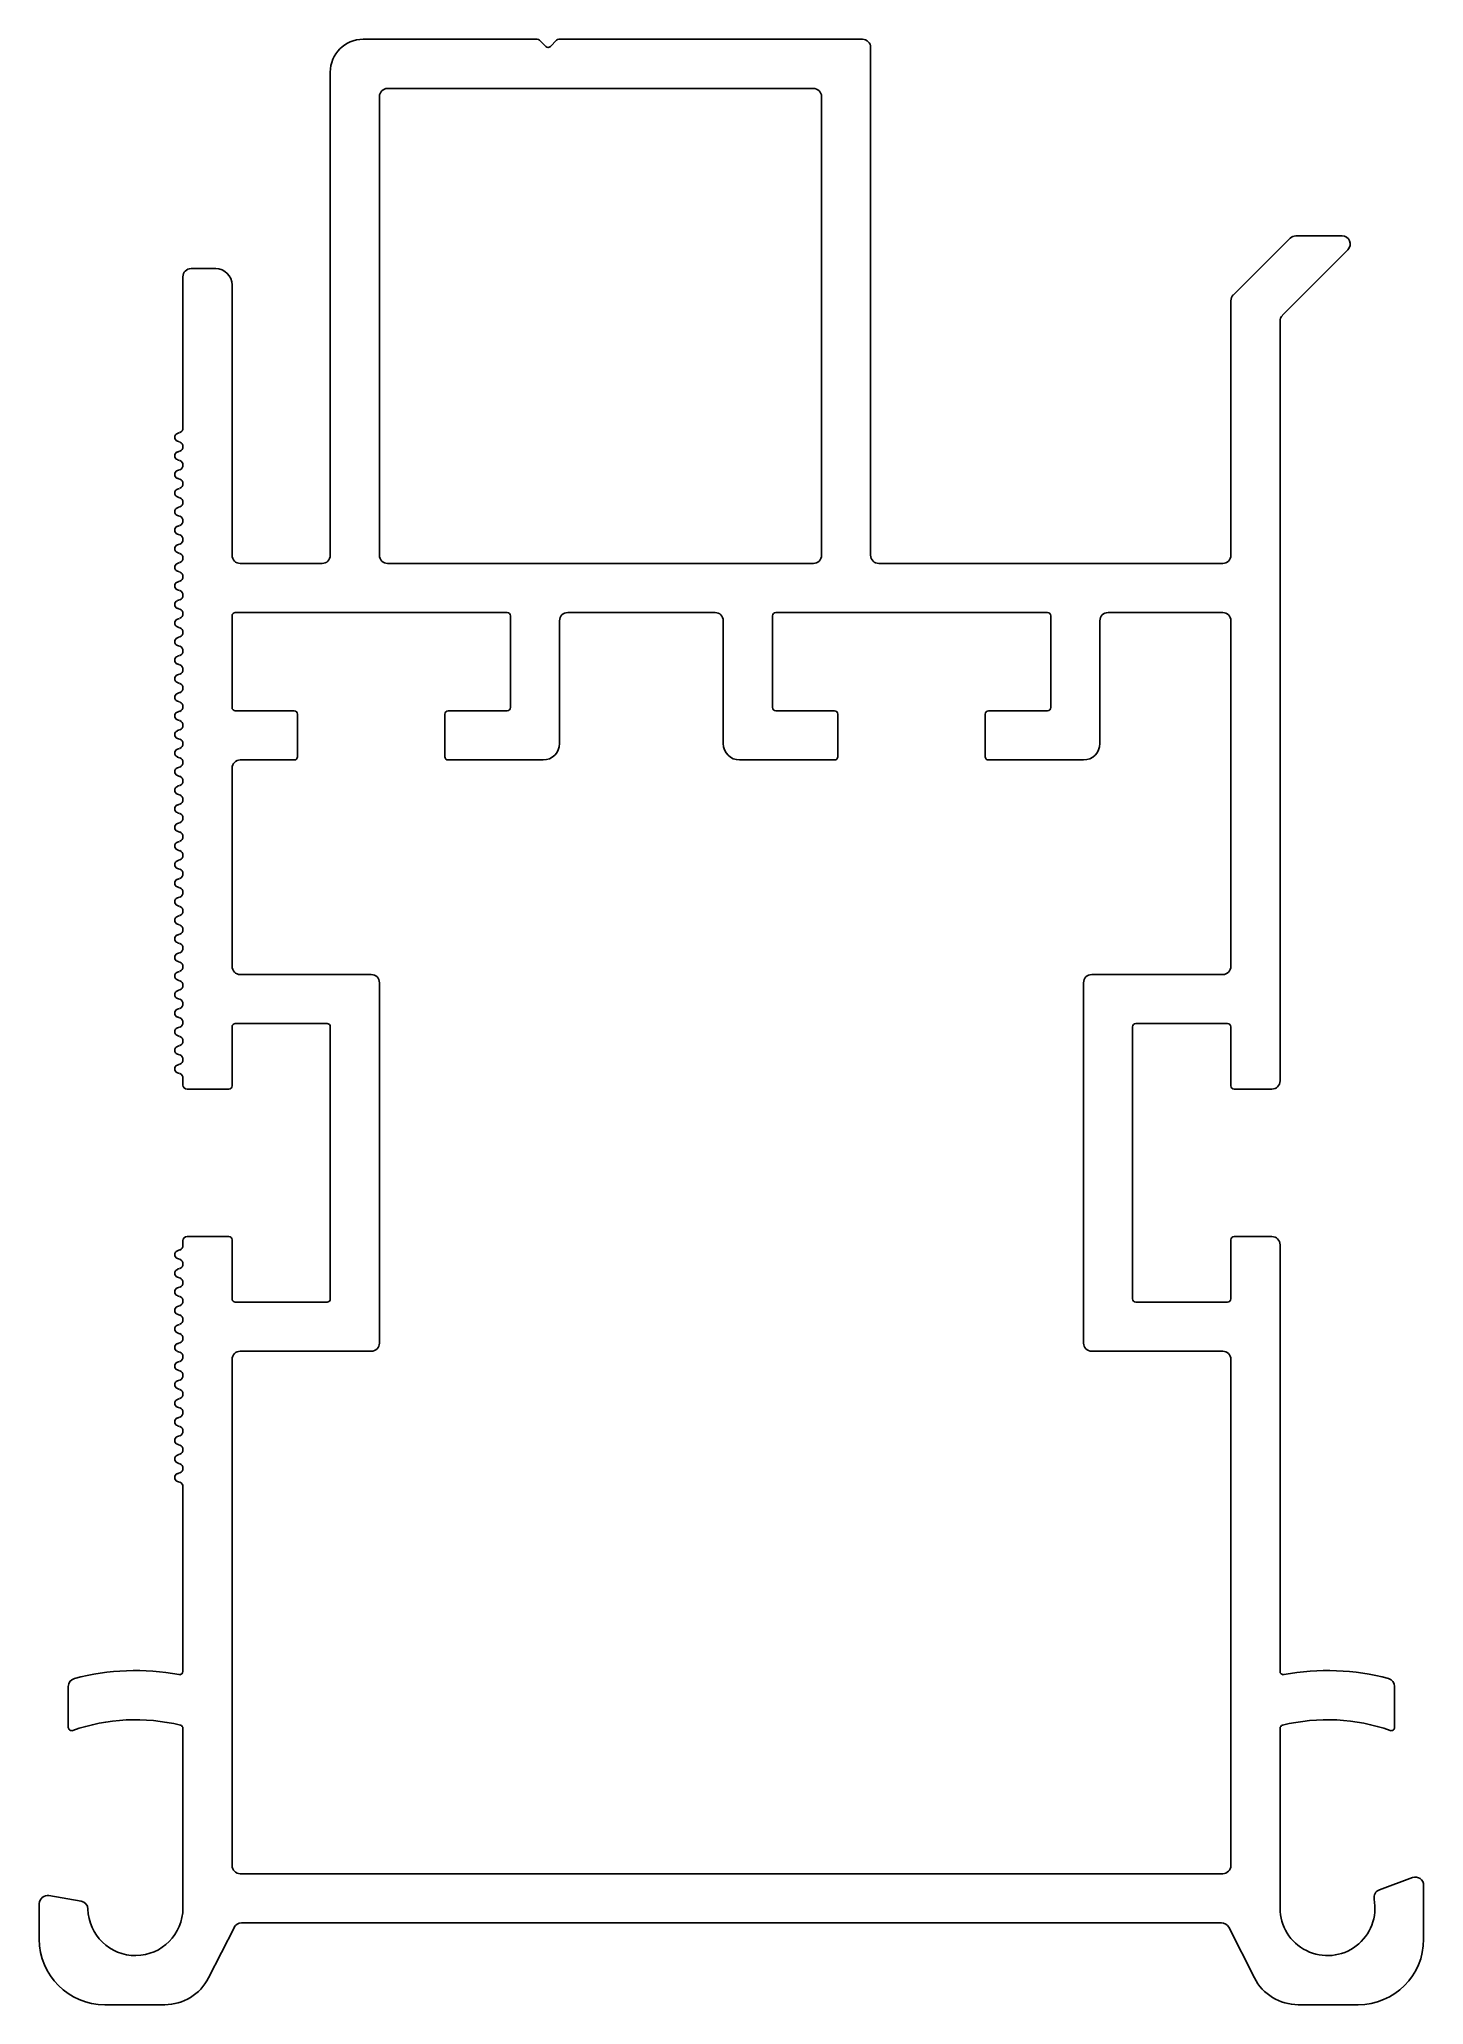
# Model space of a CAD drawing. Extents: x 2854 to 2939, y 1406 to 1526.
import ezdxf

# ---------------------------------------------------------------- set-up
doc = ezdxf.new("R2010")
doc.units = 0
doc.layers.get('0').update_dxf_attribs({"linetype": 'CONTINUOUS'})

msp = doc.modelspace()

# ---------------------------------------------------------------- linework, layer by layer
for p, q in [((2873.89, 1525.9), (2884.53, 1525.9)), ((2884.67, 1525.84), (2885.05, 1525.46)), ((2885.33, 1525.46), (2885.71, 1525.84)), ((2885.85, 1525.9), (2904.39, 1525.9)), ((2904.89, 1525.4), (2904.89, 1494.4)), ((2871.89, 1494.4), (2871.89, 1523.9)), ((2875.39, 1522.9), (2901.39, 1522.9)), ((2874.89, 1494.4), (2874.89, 1522.4)), ((2901.89, 1522.4), (2901.89, 1494.4)), ((2927.04, 1510.29), (2930.5, 1513.75)), ((2930.86, 1513.9), (2933.68, 1513.9)), ((2934.04, 1513.05), (2930.04, 1509.05)), ((2862.89, 1511.4), (2862.89, 1502.17)), ((2863.39, 1511.9), (2864.89, 1511.9)), ((2865.89, 1494.4), (2865.89, 1510.9)), ((2926.89, 1494.4), (2926.89, 1509.94)), ((2929.89, 1508.69), (2929.89, 1462.3)), ((2862.56, 1501.84), (2862.69, 1501.89)), ((2862.56, 1501.37), (2862.69, 1501.32)), ((2862.56, 1500.7), (2862.69, 1500.75)), ((2862.56, 1500.23), (2862.69, 1500.18)), ((2862.56, 1499.57), (2862.69, 1499.62)), ((2862.56, 1499.1), (2862.69, 1499.05)), ((2862.56, 1498.43), (2862.69, 1498.48)), ((2862.56, 1497.96), (2862.69, 1497.91)), ((2862.56, 1497.3), (2862.69, 1497.35)), ((2862.56, 1496.83), (2862.69, 1496.78)), ((2862.56, 1496.16), (2862.69, 1496.21)), ((2862.56, 1495.69), (2862.69, 1495.64)), ((2862.56, 1495.03), (2862.69, 1495.08)), ((2862.56, 1494.56), (2862.69, 1494.51)), ((2862.56, 1493.9), (2862.69, 1493.95)), ((2862.56, 1493.43), (2862.69, 1493.38)), ((2862.56, 1492.76), (2862.69, 1492.81)), ((2866.39, 1493.9), (2871.39, 1493.9)), ((2901.39, 1493.9), (2875.39, 1493.9)), ((2905.39, 1493.9), (2926.39, 1493.9)), ((2862.56, 1492.29), (2862.69, 1492.24)), ((2862.56, 1491.63), (2862.69, 1491.68)), ((2862.56, 1491.16), (2862.69, 1491.11)), ((2862.56, 1490.49), (2862.69, 1490.54)), ((2865.89, 1485.1), (2865.89, 1490.7)), ((2866.09, 1490.9), (2882.69, 1490.9)), ((2882.89, 1490.7), (2882.89, 1485.1)), ((2885.89, 1482.9), (2885.89, 1490.4)), ((2886.39, 1490.9), (2895.39, 1490.9)), ((2895.89, 1490.4), (2895.89, 1482.9)), ((2898.89, 1485.1), (2898.89, 1490.7)), ((2899.09, 1490.9), (2915.69, 1490.9)), ((2915.89, 1490.7), (2915.89, 1485.1)), ((2918.89, 1482.9), (2918.89, 1490.4)), ((2919.39, 1490.9), (2926.39, 1490.9)), ((2926.89, 1490.4), (2926.89, 1469.3)), ((2862.56, 1490.02), (2862.69, 1489.97)), ((2862.56, 1489.36), (2862.69, 1489.41)), ((2862.56, 1488.89), (2862.69, 1488.84)), ((2862.56, 1488.23), (2862.69, 1488.28)), ((2862.56, 1487.76), (2862.69, 1487.71)), ((2862.56, 1487.09), (2862.69, 1487.14)), ((2862.56, 1486.62), (2862.69, 1486.57)), ((2862.56, 1485.96), (2862.69, 1486.01)), ((2862.56, 1485.49), (2862.69, 1485.44)), ((2862.56, 1484.82), (2862.69, 1484.87)), ((2869.69, 1484.9), (2866.09, 1484.9)), ((2869.89, 1482.1), (2869.89, 1484.7)), ((2878.89, 1484.7), (2878.89, 1482.1)), ((2882.69, 1484.9), (2879.09, 1484.9)), ((2902.69, 1484.9), (2899.09, 1484.9)), ((2902.89, 1482.1), (2902.89, 1484.7)), ((2911.89, 1484.7), (2911.89, 1482.1)), ((2915.69, 1484.9), (2912.09, 1484.9)), ((2862.56, 1484.35), (2862.69, 1484.3)), ((2862.56, 1483.69), (2862.69, 1483.74)), ((2862.56, 1483.22), (2862.69, 1483.17)), ((2862.56, 1482.55), (2862.69, 1482.6)), ((2862.56, 1482.08), (2862.69, 1482.03)), ((2862.56, 1481.42), (2862.69, 1481.47)), ((2862.56, 1480.95), (2862.69, 1480.9)), ((2865.89, 1469.3), (2865.89, 1481.4)), ((2866.39, 1481.9), (2869.69, 1481.9)), ((2879.09, 1481.9), (2884.89, 1481.9)), ((2896.89, 1481.9), (2902.69, 1481.9)), ((2912.09, 1481.9), (2917.89, 1481.9)), ((2862.56, 1480.29), (2862.69, 1480.34)), ((2862.56, 1479.82), (2862.69, 1479.77)), ((2862.56, 1479.15), (2862.69, 1479.2)), ((2862.56, 1478.68), (2862.69, 1478.63)), ((2862.56, 1478.02), (2862.69, 1478.07)), ((2862.56, 1477.55), (2862.69, 1477.5)), ((2862.56, 1476.88), (2862.69, 1476.93)), ((2862.56, 1476.41), (2862.69, 1476.36)), ((2862.56, 1475.75), (2862.69, 1475.8)), ((2862.56, 1475.28), (2862.69, 1475.23)), ((2862.56, 1474.61), (2862.69, 1474.67)), ((2862.56, 1474.15), (2862.69, 1474.09)), ((2862.56, 1473.48), (2862.69, 1473.53)), ((2862.56, 1473.01), (2862.69, 1472.96)), ((2862.56, 1472.35), (2862.69, 1472.4)), ((2862.56, 1471.88), (2862.69, 1471.83)), ((2862.56, 1471.21), (2862.69, 1471.26)), ((2862.56, 1470.74), (2862.69, 1470.69)), ((2862.56, 1470.08), (2862.69, 1470.13)), ((2862.56, 1469.61), (2862.69, 1469.56)), ((2862.56, 1468.94), (2862.69, 1468.99)), ((2874.39, 1468.8), (2866.39, 1468.8)), ((2926.39, 1468.8), (2918.39, 1468.8)), ((2862.56, 1468.47), (2862.69, 1468.42)), ((2862.56, 1467.81), (2862.69, 1467.86)), ((2874.89, 1446.3), (2874.89, 1468.3)), ((2917.89, 1468.3), (2917.89, 1446.3)), ((2862.56, 1467.34), (2862.69, 1467.29)), ((2862.56, 1466.68), (2862.69, 1466.73)), ((2862.56, 1466.21), (2862.69, 1466.16)), ((2862.56, 1465.54), (2862.69, 1465.59)), ((2865.89, 1462), (2865.89, 1465.6)), ((2866.09, 1465.8), (2871.69, 1465.8)), ((2871.89, 1465.6), (2871.89, 1449)), ((2920.89, 1465.6), (2920.89, 1449)), ((2926.69, 1465.8), (2921.09, 1465.8)), ((2926.89, 1465.6), (2926.89, 1462)), ((2862.56, 1465.07), (2862.69, 1465.02)), ((2862.56, 1464.41), (2862.69, 1464.46)), ((2862.56, 1463.94), (2862.69, 1463.89)), ((2862.56, 1463.27), (2862.69, 1463.32)), ((2862.56, 1462.8), (2862.69, 1462.75)), ((2862.89, 1462.47), (2862.89, 1462.05)), ((2865.69, 1461.8), (2863.14, 1461.8)), ((2927.09, 1461.8), (2929.39, 1461.8)), ((2862.89, 1452.26), (2862.89, 1452.55)), ((2863.14, 1452.8), (2865.69, 1452.8)), ((2865.89, 1449), (2865.89, 1452.6)), ((2926.89, 1452.6), (2926.89, 1449)), ((2927.09, 1452.8), (2929.39, 1452.8)), ((2929.89, 1452.3), (2929.89, 1426.25)), ((2862.56, 1451.93), (2862.69, 1451.98)), ((2862.56, 1451.46), (2862.69, 1451.41)), ((2862.56, 1450.8), (2862.69, 1450.85)), ((2862.56, 1450.33), (2862.69, 1450.28)), ((2862.56, 1449.66), (2862.69, 1449.71)), ((2862.56, 1449.19), (2862.69, 1449.14)), ((2862.56, 1448.53), (2862.69, 1448.58)), ((2866.09, 1448.8), (2871.69, 1448.8)), ((2921.09, 1448.8), (2926.69, 1448.8)), ((2862.56, 1448.06), (2862.69, 1448.01)), ((2862.56, 1447.39), (2862.69, 1447.44)), ((2862.56, 1446.92), (2862.69, 1446.87)), ((2862.56, 1446.26), (2862.69, 1446.31)), ((2862.56, 1445.79), (2862.69, 1445.74)), ((2862.56, 1445.13), (2862.69, 1445.18)), ((2865.89, 1414.4), (2865.89, 1445.3)), ((2866.39, 1445.8), (2874.39, 1445.8)), ((2918.39, 1445.8), (2926.39, 1445.8)), ((2926.89, 1445.3), (2926.89, 1414.4)), ((2862.56, 1444.66), (2862.69, 1444.61)), ((2862.56, 1443.99), (2862.69, 1444.04)), ((2862.56, 1443.52), (2862.69, 1443.47)), ((2862.56, 1442.86), (2862.69, 1442.91)), ((2862.56, 1442.39), (2862.69, 1442.34)), ((2862.56, 1441.72), (2862.69, 1441.77)), ((2862.56, 1441.25), (2862.69, 1441.2)), ((2862.56, 1440.59), (2862.69, 1440.64)), ((2862.56, 1440.12), (2862.69, 1440.07)), ((2862.56, 1439.45), (2862.69, 1439.51)), ((2862.56, 1438.98), (2862.69, 1438.93)), ((2862.56, 1438.32), (2862.69, 1438.37)), ((2862.56, 1437.85), (2862.69, 1437.8)), ((2862.89, 1426.25), (2862.89, 1437.52)), ((2855.89, 1425.33), (2855.89, 1422.83)), ((2936.89, 1425.33), (2936.89, 1422.83)), ((2862.89, 1422.77), (2862.89, 1411.8)), ((2929.89, 1422.77), (2929.89, 1411.8)), ((2926.39, 1413.9), (2866.39, 1413.9)), ((2935.96, 1412.92), (2937.99, 1413.66)), ((2854.71, 1412.57), (2856.68, 1412.22)), ((2938.66, 1413.19), (2938.66, 1409.9)), ((2854.12, 1412.07), (2854.12, 1409.9)), ((2866.03, 1410.63), (2864.45, 1407.54)), ((2866.47, 1410.9), (2926.31, 1410.9)), ((2926.76, 1410.63), (2928.33, 1407.54)), ((2858.12, 1405.9), (2861.78, 1405.9)), ((2934.66, 1405.9), (2931, 1405.9))]:
    msp.add_line(p, q)
for centre, radius, start, end in [((2873.89, 1523.9), 2, 90, 180), ((2884.53, 1525.7), 0.2, 45, 90), ((2885.19, 1525.6), 0.2, 225, 315), ((2885.85, 1525.7), 0.2, 90, 135), ((2904.39, 1525.4), 0.5, 0, 90), ((2875.39, 1522.4), 0.5, 90, 180), ((2901.39, 1522.4), 0.5, 0, 90), ((2930.86, 1513.4), 0.5, 90, 135), ((2933.68, 1513.4), 0.5, 315, 90), ((2863.39, 1511.4), 0.5, 90, 180), ((2864.89, 1510.9), 1, 0, 90), ((2927.39, 1509.94), 0.5, 135, 180), ((2930.39, 1508.69), 0.5, 135, 180), ((2862.64, 1501.6), 0.25, 110, 250), ((2862.59, 1502.17), 0.3, 290, 0), ((2862.59, 1501.03), 0.3, 290, 70), ((2862.64, 1500.47), 0.25, 110, 250), ((2862.59, 1499.9), 0.3, 290, 70), ((2862.64, 1499.33), 0.25, 110, 250), ((2862.59, 1498.77), 0.3, 290, 70), ((2862.64, 1498.2), 0.25, 110, 250), ((2862.59, 1497.63), 0.3, 290, 70), ((2862.64, 1497.06), 0.25, 110, 250), ((2862.59, 1496.5), 0.3, 290, 70), ((2862.64, 1495.93), 0.25, 110, 250), ((2862.59, 1495.36), 0.3, 290, 70), ((2862.64, 1494.8), 0.25, 110, 250), ((2862.59, 1494.23), 0.3, 290, 70), ((2866.39, 1494.4), 0.5, 180, 270), ((2871.39, 1494.4), 0.5, 270, 0), ((2875.39, 1494.4), 0.5, 180, 270), ((2901.39, 1494.4), 0.5, 270, 0), ((2905.39, 1494.4), 0.5, 180, 270), ((2926.39, 1494.4), 0.5, 270, 0), ((2862.64, 1493.66), 0.25, 110, 250), ((2862.59, 1493.09), 0.3, 290, 70), ((2862.64, 1492.53), 0.25, 110, 250), ((2862.64, 1491.39), 0.25, 110, 250), ((2862.59, 1491.96), 0.3, 290, 70), ((2862.64, 1490.26), 0.25, 110, 250), ((2862.59, 1490.83), 0.3, 290, 70), ((2866.09, 1490.7), 0.2, 90, 180), ((2882.69, 1490.7), 0.2, 0, 90), ((2886.39, 1490.4), 0.5, 90, 180), ((2895.39, 1490.4), 0.5, 0, 90), ((2899.09, 1490.7), 0.2, 90, 180), ((2915.69, 1490.7), 0.2, 0, 90), ((2919.39, 1490.4), 0.5, 90, 180), ((2926.39, 1490.4), 0.5, 0, 90), ((2862.64, 1489.12), 0.25, 110, 250), ((2862.59, 1489.69), 0.3, 290, 70), ((2862.64, 1487.99), 0.25, 110, 250), ((2862.59, 1488.56), 0.3, 290, 70), ((2862.64, 1486.86), 0.25, 110, 250), ((2862.59, 1487.42), 0.3, 290, 70), ((2862.64, 1485.72), 0.25, 110, 250), ((2862.59, 1486.29), 0.3, 290, 70), ((2862.64, 1484.59), 0.25, 110, 250), ((2862.59, 1485.15), 0.3, 290, 70), ((2866.09, 1485.1), 0.2, 180, 270), ((2869.69, 1484.7), 0.2, 0, 90), ((2879.09, 1484.7), 0.2, 90, 180), ((2882.69, 1485.1), 0.2, 270, 0), ((2899.09, 1485.1), 0.2, 180, 270), ((2902.69, 1484.7), 0.2, 0, 90), ((2912.09, 1484.7), 0.2, 90, 180), ((2915.69, 1485.1), 0.2, 270, 0), ((2862.64, 1483.45), 0.25, 110, 250), ((2862.59, 1484.02), 0.3, 290, 70), ((2862.64, 1482.32), 0.25, 110, 250), ((2862.59, 1482.89), 0.3, 290, 70), ((2862.59, 1481.75), 0.3, 290, 70), ((2869.69, 1482.1), 0.2, 270, 0), ((2879.09, 1482.1), 0.2, 180, 270), ((2884.89, 1482.9), 1, 270, 360), ((2896.89, 1482.9), 1, 180, 270), ((2902.69, 1482.1), 0.2, 270, 0), ((2912.09, 1482.1), 0.2, 180, 270), ((2917.89, 1482.9), 1, 270, 0), ((2862.64, 1481.19), 0.25, 110, 250), ((2862.59, 1480.62), 0.3, 290, 70), ((2866.39, 1481.4), 0.5, 90, 180), ((2862.64, 1480.05), 0.25, 110, 250), ((2862.59, 1479.48), 0.3, 290, 70), ((2862.64, 1478.92), 0.25, 110, 250), ((2862.59, 1478.35), 0.3, 290, 70), ((2862.64, 1477.78), 0.25, 110, 250), ((2862.59, 1477.22), 0.3, 290, 70), ((2862.64, 1476.65), 0.25, 110, 250), ((2862.59, 1476.08), 0.3, 290, 70), ((2862.64, 1475.51), 0.25, 110, 250), ((2862.59, 1474.95), 0.3, 290, 70), ((2862.64, 1474.38), 0.25, 110, 250), ((2862.59, 1473.81), 0.3, 290, 70), ((2862.64, 1473.25), 0.25, 110, 250), ((2862.59, 1472.68), 0.3, 290, 70), ((2862.64, 1472.11), 0.25, 110, 250), ((2862.64, 1470.98), 0.25, 110, 250), ((2862.59, 1471.54), 0.3, 290, 70), ((2862.64, 1469.84), 0.25, 110, 250), ((2862.59, 1470.41), 0.3, 290, 70), ((2862.64, 1468.71), 0.25, 110, 250), ((2862.59, 1469.28), 0.3, 290, 70), ((2866.39, 1469.3), 0.5, 180, 270), ((2874.39, 1468.3), 0.5, 0, 90), ((2918.39, 1468.3), 0.5, 90, 180), ((2926.39, 1469.3), 0.5, 270, 0), ((2862.64, 1467.57), 0.25, 110, 250), ((2862.59, 1468.14), 0.3, 290, 70), ((2862.64, 1466.44), 0.25, 110, 250), ((2862.59, 1467.01), 0.3, 290, 70), ((2862.64, 1465.31), 0.25, 110, 250), ((2862.59, 1465.87), 0.3, 290, 70), ((2866.09, 1465.6), 0.2, 90, 180), ((2871.69, 1465.6), 0.2, 0, 90), ((2921.09, 1465.6), 0.2, 90, 180), ((2926.69, 1465.6), 0.2, 0, 90), ((2862.64, 1464.17), 0.25, 110, 250), ((2862.59, 1464.74), 0.3, 290, 70), ((2862.64, 1463.04), 0.25, 110, 250), ((2862.59, 1463.61), 0.3, 290, 70), ((2862.59, 1462.47), 0.3, 0, 70), ((2863.14, 1462.05), 0.25, 180, 270), ((2865.69, 1462), 0.2, 270, 360), ((2927.09, 1462), 0.2, 180, 270), ((2929.39, 1462.3), 0.5, 270, 0), ((2862.59, 1452.26), 0.3, 290, 0), ((2863.14, 1452.55), 0.25, 90, 180), ((2865.69, 1452.6), 0.2, 0, 90), ((2927.09, 1452.6), 0.2, 90, 180), ((2929.39, 1452.3), 0.5, 0, 90), ((2862.64, 1451.7), 0.25, 110, 250), ((2862.59, 1451.13), 0.3, 290, 70), ((2862.64, 1450.56), 0.25, 110, 250), ((2862.64, 1449.43), 0.25, 110, 250), ((2862.59, 1449.99), 0.3, 290, 70), ((2862.64, 1448.29), 0.25, 110, 250), ((2862.59, 1448.86), 0.3, 290, 70), ((2866.09, 1449), 0.2, 180, 270), ((2871.69, 1449), 0.2, 270, 0), ((2921.09, 1449), 0.2, 180, 270), ((2926.69, 1449), 0.2, 270, 0), ((2862.64, 1447.16), 0.25, 110, 250), ((2862.59, 1447.73), 0.3, 290, 70), ((2862.64, 1446.03), 0.25, 110, 250), ((2862.59, 1446.59), 0.3, 290, 70), ((2874.39, 1446.3), 0.5, 270, 0), ((2918.39, 1446.3), 0.5, 180, 270), ((2862.64, 1444.89), 0.25, 110, 250), ((2862.59, 1445.46), 0.3, 290, 70), ((2866.39, 1445.3), 0.5, 90, 180), ((2926.39, 1445.3), 0.5, 0, 90), ((2862.64, 1443.76), 0.25, 110, 250), ((2862.59, 1444.32), 0.3, 290, 70), ((2862.64, 1442.62), 0.25, 110, 250), ((2862.59, 1443.19), 0.3, 290, 70), ((2862.64, 1441.49), 0.25, 110, 250), ((2862.59, 1442.06), 0.3, 290, 70), ((2862.59, 1440.92), 0.3, 290, 70), ((2862.64, 1440.35), 0.25, 110, 250), ((2862.59, 1439.79), 0.3, 290, 70), ((2862.64, 1439.22), 0.25, 110, 250), ((2862.59, 1438.65), 0.3, 290, 70), ((2862.64, 1438.09), 0.25, 110, 250), ((2862.59, 1437.52), 0.3, 0, 70), ((2856.39, 1425.33), 0.5, 104.9006, 180), ((2859.99, 1411.8), 14.5, 79.4162, 104.9006), ((2862.69, 1426.25), 0.2, 259.4162, 0), ((2930.09, 1426.25), 0.2, 180, 280.5838), ((2932.79, 1411.8), 14.5, 75.0994, 100.5838), ((2936.39, 1425.33), 0.5, 0, 75.0994), ((2859.99, 1411.8), 11.5, 76.1761, 109.4712), ((2932.79, 1411.8), 11.5, 70.5288, 103.8239), ((2856.09, 1422.83), 0.2, 180, 289.4712), ((2862.69, 1422.77), 0.2, 0, 76.1761), ((2930.09, 1422.77), 0.2, 103.8239, 180), ((2936.69, 1422.83), 0.2, 250.5288, 360), ((2866.39, 1414.4), 0.5, 180, 270), ((2926.39, 1414.4), 0.5, 270, 0), ((2938.16, 1413.19), 0.5, 0, 110), ((2854.62, 1412.07), 0.5, 80, 180), ((2936.13, 1412.45), 0.5, 110, 190.9421), ((2856.59, 1411.73), 0.5, 1.2626, 80), ((2859.99, 1411.8), 2.9, 181.2626, 360), ((2932.79, 1411.8), 2.9, 180, 10.9421), ((2866.47, 1410.4), 0.5, 90, 153), ((2926.31, 1410.4), 0.5, 27, 90), ((2858.12, 1409.9), 4, 180, 270), ((2934.66, 1409.9), 4, 270, 360), ((2861.78, 1408.9), 3, 270, 333), ((2931, 1408.9), 3, 207, 270)]:
    msp.add_arc(centre, radius, start, end)

doc.saveas('drawing.dxf')
